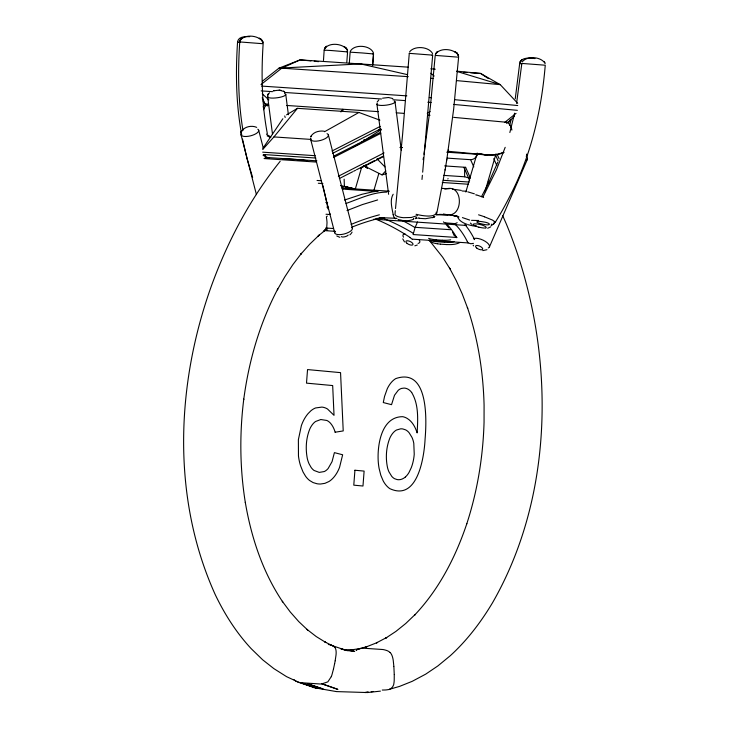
<?xml version="1.0" encoding="UTF-8"?>
<svg xmlns="http://www.w3.org/2000/svg" width="729" height="729" viewBox="0 0 729 729"><rect width="100%" height="100%" fill="white"/><g stroke="black" fill="none" stroke-linecap="round" stroke-linejoin="round"><path stroke-width="1.09" d="M463.908 167.369L469.649 180.409M412.45 239.504L410.09 237.572M267.343 133.635C261.693 104.047 261.192 73.729 263.142 43.74L239.732 41.936C237.827 71.424 238.055 101.222 242.976 130.427M323.476 60.443L324.168 50.119L331.659 50.556L347.578 51.914L346.813 62.129M395.291 210.69L395 214.599A12.111 3.891 -1 0 0 403.383 217.689L411.302 217.479L417.407 215.593M349.282 63.505L350.139 52.16L362.422 52.971L373.521 53.955L372.665 65.309L373.521 53.973L372.847 53.964M416.086 214.28C420.988 215.529 435.249 218.399 436.471 212.367A12.202 3.244 3.6 0 0 436.261 212.148M422.683 172.172L432.671 55.14L409.279 53.345L402.618 134.245L395.51 208.576M446.722 160.152L453.675 109.049L458.605 57.19L435.222 55.395L430.392 106.662L423.977 154.266M421.982 179.452L422.383 175.297M493.952 222.254C494.39 222.309 494.845 222.391 495.273 222.263C501.989 211.601 507.913 200.357 513.462 189.011C532.307 150.393 541.702 107.865 545.256 65.218L521.836 63.423L516.569 103.381M522.283 63.687L519.677 63.569L515.248 98.825M436.799 213.287L445.191 169.347M448.271 150.156L448.362 149.609M423.102 159.66L423.458 157.51M445.082 170.03L446.822 159.533M335.176 660.775L335.987 655.253A25.032 19.227 -66.4 0 0 336.142 653.111L336.142 652.501A13.632 10.479 -66.4 0 0 336.005 650.514A7.964 6.114 -66.4 0 0 334.83 647.361M335.149 660.957L334.657 663.536M334.638 663.609L333.481 669.022M514.619 113.195L509.853 132.514M333.481 669.049L332.023 674.535A25.005 19.209 -66.4 0 1 331.303 676.64M509.653 125.461L510.983 120.203M240.843 133.179C242.547 126.928 251.305 124.841 256.699 127.375M237.636 41.353C238.93 36.259 245.545 36.605 249.701 36.669M239.814 41.198L240.488 39.393L241.982 38.008L240.488 39.393L239.814 41.198C243.732 33.552 259.105 35.083 263.023 42.145M355.324 189.011L361.63 167.36M373.74 190.98L378.798 173.62M465.849 192.037L477.194 153.063M484.903 191.827L495.975 153.865M350.221 51.422C354.121 43.749 370.87 45.061 373.549 53.226M377.139 102.115L378.816 99.973M505.188 147.322L496.44 169.83L483.099 196.675M324.259 49.381C328.241 41.772 343.559 43.239 347.478 50.319M435.322 54.657C439.314 47.057 454.632 48.515 458.55 55.604M267.671 95.371L269.475 92.72M331.294 676.63L327.84 681.861L321.999 683.857A45.335 34.828 -66.4 0 1 320.159 683.993L300.503 682.672A45.335 34.837 -66.4 0 1 298.762 682.298L286.606 676.676L273.876 668.63L262.659 659.8L251.323 648.792C236.46 632.863 224.687 614.328 215.292 594.736L215.037 594.171C171.443 497.515 176.063 384.183 211.474 285.75L211.747 285.003C227.977 240.57 250.457 198.179 280.191 161.282M519.768 62.84C521.882 56.853 530.001 58.001 535.022 58.584M495.419 222.163L492.494 220.085L484.521 216.823M324.615 48.387L326.455 46.182L324.496 48.579M435.678 53.673L437.528 51.467L435.568 53.855M497.816 162.175L488.248 183.681L481.468 196.684M520.132 61.847L522 59.65L520.023 62.038M241.017 132.241L241.736 130.801L241.017 132.241L241.244 131.712M489.469 246.849L527.477 159.132M311.073 136.041L310.691 136.924C312.914 132.013 319.32 130.409 324.277 131.229M417.535 221.981L415.175 227.32L450.65 229.708M476.839 155.605L477.331 154.512M267.871 94.761L268.236 93.941L267.935 94.57M409.607 51.814C414.5 45.453 428.698 46.446 432.589 53.554M522.201 61.883C527.113 55.541 541.31 56.507 545.183 63.633M340.917 111.938L342.84 109.25L343.222 110.17M351.606 232.934L352.052 232.104M262.941 148.315L282.879 118.709M506.518 122.827L508.578 122.308L510.418 119.611M393.168 194.233C389.587 200.22 392.011 208.029 393.168 214.599M262.695 149.5L273.931 136.924L297.468 108.329L358.941 112.466L379.882 120.148M351.123 233.59L349.884 234.82M363.443 165.601L382.032 174.896L385.778 170.896M508.578 122.308L514.455 116.029M506.737 123.183L507.575 122.363L453.657 117.36M327.157 228.715L318.163 235.968L319.202 235.093L309.779 244.142L300.749 254.275L301.514 253.291L292.93 264.545L284.857 276.756L277.33 289.85L277.767 288.966C259.706 323.275 248.826 361.037 243.741 399.392L243.787 399.036C239.486 433.372 239.805 468.31 245.318 502.481L245.29 502.317C251.268 537.464 262.713 572.192 282.734 601.935L282.278 601.261L290.242 611.959L298.735 621.573L307.711 630.047L306.863 629.309L316.231 636.554L325.963 642.568L324.824 641.93L332.67 645.776M504.523 122.563L516.059 113.369M342.83 189.467L343.696 189.175M261.009 84.564L281.768 68.162L300.102 59.887L408.158 67.15M262.367 81.22L278.979 68.162L300.102 59.887L310.973 60.926M470.442 178.104L465.621 167.324L464.282 167.952M327.339 216.076L326.364 216.805L326.71 219.256A44.925 31.575 54.6 0 1 327.02 222.764L326.738 227.12L325.271 230.018A10.789 7.582 54.6 0 1 323.658 231.157L323.302 231.33M416.487 217.925L415.32 218.709M490.672 226.901L487.683 228.241M493.405 224.085L494.408 223.356L492.676 224.477M329.289 214.645L330.273 213.943M418.801 217.625L418.801 218.208M361.247 142.465L381.231 129.598M434.885 216.44L432.634 217.643L434.502 216.704M427.258 113.35L430.092 111.482M434.192 216.905L432.634 217.643M431.778 217.607L425.435 218.718L419.057 218.326M397.023 218.326L379.126 217.616M286.57 114.845L297.468 108.329M324.56 131.712L358.941 112.466M353.383 146.857L359.279 143.558M331.968 151.031L380.173 126.418M332.588 153.363L380.793 128.76M333.627 156.197L380.574 132.241M333.417 157.555L380.738 133.398M338.365 176.236L384.055 152.908M339.359 178.532L352.69 171.734M353.638 171.242L355.542 170.276M356.499 169.784L364.108 165.902M365.065 165.419L366.969 164.444M367.917 163.961L374.588 160.553M376.492 159.587L383.153 156.179M360.5 168.29L383.509 156.553M502.855 152.917L500.112 153.901A33.352 32.076 -83.2 0 1 493.223 154.94L486.753 154.849M417.316 244.999L414.847 245.828M486.981 249.692L482.771 250.621M347.013 210.553L362.359 204.585L377.649 199.937M473.458 243.349L470.888 243.741L468.036 242.912L412.468 239.176M346.065 203.446C359.178 198.807 372.683 192.219 386.716 192.11M499.976 153.436L498.508 153.947A33.197 28.996 -86.9 0 1 492.494 154.958M344.525 200.038L361.83 194.315L375.626 191.189A11.063 9.176 -86.1 0 1 377.185 191.29L378.05 191.527M382.251 690.053L384.939 689.999A45.335 35.056 76.8 0 0 386.716 689.853C390.835 689.916 394.024 686.49 394.034 682.444A25.005 19.328 76.8 0 0 394.216 680.294L394.261 674.653M373.968 191.7L375.854 191.39A8.876 8.766 28.6 0 1 377.622 191.527M382.032 174.896L386.197 173.666M324.742 229.854L326.118 229.343A10.789 7.655 56 0 0 327.686 228.259M358.768 648.919L367.106 646.559L365.858 647.051L377.595 642.431L376.374 642.905L386.716 637.492L385.778 638.103L395.92 631.396L405.761 623.486L415.248 614.401L414.683 615.03C439.058 589.287 455.607 557.111 466.815 523.714L466.751 523.905C477.459 491.082 483.063 456.7 484.056 422.209L484.083 405.196C483.227 372.027 478.033 338.885 467.38 307.428L467.681 308.321L462.268 294.024L456.172 280.501L449.428 267.835L450.021 268.873L442.676 257.228L429.272 240.333M389.477 689.288L399.574 686.39L412.24 681.314L425.754 674.115L437.856 665.941L450.322 655.681C466.779 640.663 480.411 622.839 491.893 603.803L492.203 603.32C542.03 516.861 552.063 411.584 533.355 314.673L533.209 313.926C527.103 283.153 518.346 252.872 506.291 223.885L502.691 215.638M454.067 241.654L453.511 241.782A26.845 18.754 -46.1 0 1 450.814 242.201L450.285 242.256A49.217 34.381 -46.1 0 1 447.925 242.365L444.453 242.338M274.496 90.569L273.293 90.833L279.198 90.15L284.055 91.517M382.561 98.196L388.466 97.504L392.831 98.543M359.816 648.637L361.529 648.354A45.326 35.056 76.8 0 1 363.297 648.209L382.962 649.53A45.335 35.056 76.8 0 1 384.757 649.913L386.516 650.432A14.717 11.382 76.8 0 1 388.329 651.225A9.559 7.39 76.8 0 1 390.079 652.537M380.42 691.128L367.462 692.55L336.461 691.593L314.509 687.766L297.113 681.788M237.554 42.091L240.37 42.218M335.13 432.224L343.222 430.921L340.552 372.637L307.547 369.576L306.499 383.135L332.679 385.559L334.028 415.339L327.485 408.978A32.295 19.929 -86.1 0 0 321.89 407.092L315.575 407.958A30.937 19.091 -86.1 0 0 310.736 410.928L308.012 413.689A37.061 22.863 -86.1 0 0 305.442 417.179L304.649 418.464A33.671 20.777 -86.1 0 0 301.369 425.627L298.38 439.687L298.462 456.044A39.831 24.576 -86.1 0 0 300.521 465.631L303.027 471.964L305.569 476.228A32.778 20.23 -86.1 0 0 309.588 480.475L313.087 482.58L316.997 483.746A49.882 30.782 -86.1 0 0 320.66 484.01L324.961 483.327L328.916 481.55A31.757 19.592 -86.1 0 0 334.201 476.793A33.133 20.439 -86.1 0 0 335.759 474.707A31.547 19.464 -86.1 0 0 339.577 467.289L342.648 454.768L334.401 452.636L332.05 461.657L328.114 468.556A19.528 12.047 -86.1 0 1 324.287 471.545L319.247 472.401L314.081 470.478A21.332 13.158 -86.1 0 1 311.083 467.389L309.105 463.899A24.422 15.063 -86.1 0 1 307.31 458.523C305.405 448.718 306.007 438.165 309.852 428.889A21.524 13.277 -86.1 0 1 312.44 424.551A20.33 12.548 -86.1 0 1 315.575 421.49L320.796 419.53L326.856 420.469A21.287 13.14 -86.1 0 1 330.647 423.412A24.804 15.309 -86.1 0 1 335.149 432.206M360.882 648.436L347.04 650.55L353.155 650.277L345.701 650.195M368.236 692.103L364.892 692.55L368.036 692.149M371.179 691.739L373.275 691.475M282.351 67.733L278.979 68.162L360.645 63.915L407.584 74.677M491.009 225.79L492.057 225.307L491.328 224.14M432.625 55.158L431.987 55.149M492.494 154.985L487.774 154.967M477.641 221.306C474.214 222.236 481.814 224.003 483.117 224.24C491.711 226.245 491.291 222.937 483.19 221.862A7.645 1.221 11.1 0 0 477.677 221.324M347.496 51.932L346.995 51.914M436.224 214.7L449.228 214.855C463.48 214.709 462.842 184.255 446.385 188.82A9.495 7.472 -84.7 0 0 444.845 189.103M435.915 214.709L442.12 214.444M506.427 122.399L507.575 122.363M404.941 220.668L405.47 220.659M446.221 214.663L439.232 214.444L449.228 214.855L456.864 216.048L450.732 215.082M446.576 244.57L450.057 244.607A49.217 34.035 -44.8 0 0 452.408 244.497L452.946 244.443A26.845 18.562 -44.8 0 0 455.552 244.06L457.402 243.559A10.789 7.463 -44.8 0 0 459.817 242.493M442.257 240.233L445.838 240.26A49.217 34.71 -47.4 0 0 448.189 240.151L448.718 240.096A26.845 18.927 -47.4 0 0 450.668 239.823M442.211 240.224L436.224 239.823M444.426 242.338L435.559 241.591M446.549 244.57L440.453 244.16M441.546 188.401L449.264 188.756M293.705 159.323L288.429 159.04A45.863 10.115 14.1 0 0 286.069 158.986L285.686 158.986A24.148 5.322 14.1 0 0 283.654 159.059L282.743 159.168A10.944 2.415 14.1 0 0 282.442 159.204M463.799 72.326L467.171 72.545M470.533 72.772L480.621 73.447L500.249 84.646L517.699 103.308M281.768 68.162L408.295 76.673M261.556 86.086L406.837 95.864M261.182 90.888L272.537 91.654M285.021 92.492L381.495 98.989M392.849 99.755L405.333 100.593M286.716 105.468L378.36 111.637M396.12 112.831L403.602 113.332M378.943 129.817L381.194 129.972M363.917 139.567L366.158 139.713M273.931 136.924L310.809 139.403M400.257 147.395L402.499 147.54M446.74 152.197L486.571 154.885M487.537 154.949L486.608 154.84M447.132 158.111L470.588 159.687L473.804 166.877M262.686 152.17L315.22 155.705M444.681 165.911L465.621 167.324M263.306 154.502L315.839 158.038M316.887 160.845L265.119 157.364L266.686 157.92M264.071 158.548L315.939 162.038M443.596 175.37L464.637 176.782L469.029 178.004M443.25 180.3L469.266 182.05M442.284 182.487L468.3 184.237M317.042 180.464L320.888 180.719M462.058 190.98L466.542 191.28M341.846 188.027L389.414 191.226M344.68 189.239L377.157 191.435M325.808 202.416L327.631 202.544M326.856 207.118L328.597 207.227M325.991 214.235L329.836 214.499M376.765 218.354L382.506 218.627A4.921 3.873 -84.7 0 0 384.101 217.871M373.767 219.21L466.642 225.461M325.863 228.004L333.545 228.523M325.025 230.109L327.631 230.282M400.057 147.376L402.444 147.54M294.434 159.369L300.749 159.87A45.863 10.115 14.1 0 1 303.537 160.161L304.093 160.234A24.148 5.322 14.1 0 1 306.9 160.626L307.611 160.745M318.336 183.261L322.874 183.562M324.113 230.583L335.431 231.348M447.679 214.8L443.296 213.98M345.482 650.423L348.398 650.642M430.775 78.313L433.008 78.486M429.317 97.531L431.55 97.704M427.832 102.242L431.185 102.507M427.777 115.082L430.037 115.255M486.334 154.858L485.487 154.785M430.775 68.808L435.286 69.219M486.024 154.83L447.87 151.258M456.536 80.6L500.249 84.646L456.719 71.387M455.042 99.727L517.736 105.532M453.547 104.42L517.371 110.334M456.719 71.16L480.621 73.447L488.102 78.422M314.235 61.236L318.582 61.646M485.259 154.721L480.229 153.947M348.562 650.66L354.686 651.398L341.008 648.983L345.027 649.995L330.027 644.846A45.335 34.828 -66.4 0 0 328.296 644.472M485.35 154.767L480.138 153.974A3.034 2.606 -87.9 0 1 479.409 153.445M440.425 244.16L437.682 243.823M436.197 239.814L433.427 239.477M410.145 53.472L409.279 53.354M324.751 50.21L324.195 50.128M520.178 63.66L519.677 63.587M240.242 42.018L239.786 41.954M279.198 90.15L281.339 90.414M471.526 220.34L477.413 220.486A9.094 8.602 -48.8 0 0 478.552 220.413M237.982 42.164L237.554 42.1C235.549 73.064 236.014 104.384 241.736 134.965M452.545 189.166L461.238 190.378M433.345 239.467L432.871 239.394A49.217 34.71 -47.4 0 1 430.73 238.975L430.256 238.848A26.845 18.936 -47.4 0 1 428.616 238.337M435.313 241.554L434.967 241.499A49.217 34.381 -46.1 0 1 432.816 241.08L432.352 240.962A26.845 18.754 -46.1 0 1 430.183 240.242L430.119 240.206M437.436 243.787L437.09 243.732A49.217 34.035 -44.8 0 1 434.949 243.322L434.484 243.204A26.845 18.562 -44.8 0 1 432.324 242.493L431.03 241.809A10.789 7.463 -44.8 0 1 429.545 240.452L429.399 240.215M475.663 194.843L476.638 195.007M469.722 220.076L462.414 217.597M477.14 195.108L483.637 197.422M453.201 215.62L458.978 216.95M344.134 179.152L344.407 186.469L355.579 189.075M340.653 185.603L354.987 189.057M344.434 186.451L355.497 189.148M478.862 227.211L476.456 226.455A6.433 1.33 15.2 0 1 474.752 225.735L473.896 225.27A5.723 1.176 15.2 0 1 473.258 224.769M467.754 191.845L474.36 193.814M339.823 237.344L336.743 235.95M313.361 687.438L313.88 687.593M331.103 645.156L331.677 645.356A14.717 11.309 -66.4 0 1 333.326 646.131A9.559 7.345 -66.4 0 1 334.784 647.416M309.652 684.504L323.12 689.014L307.164 683.51M468.118 224.732L472.948 225.881A12.931 11.017 77.5 0 0 475.235 225.862L475.29 225.844A9.021 7.673 78 0 0 476.237 225.671M398.982 220.067L398.225 219.775L399.866 220.377M467.18 224.395C463.362 223.047 458.386 220.741 457.466 216.094M398.225 219.775L399.191 220.14M417.316 218.253L415.858 217.616M263.051 101.021L265.01 103.81L268.144 105.085M263.078 155.332L269.101 158.275M296.12 681.369L294.015 679.72M270.122 136.496L267.789 135.12A19 16.649 -85.5 0 1 266.778 134.346L266.45 134.081M267.151 135.867L268.527 136.551A33.352 32.076 -83.1 0 0 270.778 137.444M262.194 97.777L265.01 103.81L267.88 105.605M363.498 165.556L367.316 167.952L366.04 164.854M364.491 166.075L367.316 167.952L364.682 165.838M364.582 165.993L367.316 167.952M284.428 91.808L283.563 91.18L284.811 92.164M394.936 218.399L394.954 218.418A12.931 3.636 85.7 0 0 395.719 218.718M265.01 103.81L267.525 105.915M430.885 73.219L434.183 76.026M471.681 224.295L470.387 223.065M262.23 93.777L268.855 99.873M377.121 158.895L384.93 166.895M346.667 48.561L343.796 46.428L345.901 47.677L347.396 50.173M446.248 224.714L449.137 228.141M404.495 241.91L402.772 238.866M266.668 105.213L265.967 104.274L268.017 104.211L268.646 105.149M544.271 61.71L544.891 62.594M473.13 245.19L473.604 245.883M411.666 392.475C418.929 404.54 417.845 419.421 417.143 432.917C415.375 427.312 412.45 421.663 407.301 418.492A32.486 20.038 -86.1 0 0 402.709 416.687C381.568 416.605 377.221 444.599 378.214 461.165A42.182 26.025 -86.1 0 0 379.107 468.437L380.793 475.19L383.172 480.848A31.447 19.401 -86.1 0 0 386.224 485.368A32.404 19.993 -86.1 0 0 389.851 488.658C417.735 501.607 424.214 456.892 425.089 439.004C426.684 420.141 428.725 367.197 395.738 378.606A28.24 17.423 -86.1 0 0 391.081 382.707A28.149 17.368 -86.1 0 0 387.281 388.739L384.538 396.458L383.281 402.545L391.537 404.668L394.517 395.236L398.207 390.334A17.696 10.917 -86.1 0 1 401.561 388.42L403.984 388.092A22.945 14.161 -86.1 0 1 405.606 388.275A20.694 12.767 -86.1 0 1 411.675 392.466M527.568 155.769L526.785 154.247L527.322 155.195M526.785 154.247L527.113 154.876M467.289 241.427L468.036 242.912M497.324 154.685L499.165 158.794M495.438 154.821L498.189 160.981M493.761 158.63L496.814 165.474M488.321 181.275L489.086 182.979M400.658 219.757L400.795 219.976A7.299 1.549 -5.5 0 0 405.042 220.614M343.323 188.428L342.065 186.287A14.188 6.105 -78.4 0 0 340.835 185.649M252.626 177.448L247.104 158.968L242.511 139.111M284.747 115.938L285.167 117.497M328.405 135.065L352.435 228.341M310.654 139.321L334.72 232.788M258.731 130.382L263.451 148.707M265.119 155.177L265.675 157.327M240.98 134.637L256.435 194.625M322.336 183.298L322.61 184.401M262.932 41.99L261.429 39.494L259.324 38.245L261.429 39.494L263.142 43.002M322.874 185.512L323.312 187.307M323.366 187.544L324.451 192.219M458.459 55.459L456.983 52.962L454.878 51.713L456.983 52.962L458.659 56.461M324.478 192.347L325.553 197.14M325.581 197.267L327.585 206.799M347.186 49.29L347.596 51.185M327.676 207.264L327.995 208.904M376.92 104.129L388.612 194.306M267.652 96.775L272.473 133.972M395.036 101.814L401.287 150.192M285.768 94.46L288.392 114.717M452.627 232.168L453.957 235.221L456.846 237.49L413.097 234.547L415.065 227.594A250.12 200.028 78.3 0 0 402.508 220.623M393.842 666.215L393.25 660.556A25.032 19.355 76.8 0 0 392.858 658.36L392.703 657.74A13.632 10.543 76.8 0 0 392.065 655.699A7.964 6.16 76.8 0 0 390.115 652.482M393.86 666.424L394.252 674.498M464.592 167.834L464.637 176.782M405.388 477.012A21.998 13.578 -86.1 0 1 397.187 479.6L394.58 478.698A18.918 11.673 -86.1 0 1 391.746 476.365L388.949 471.818A22.116 13.651 -86.1 0 1 387.573 467.854C385.441 458.049 386.106 447.433 389.842 438.093A20.941 12.922 -86.1 0 1 391.245 435.413A21.524 13.277 -86.1 0 1 392.867 433.135L393.432 432.488A19.528 12.047 -86.1 0 1 396.494 430.019L400.64 428.834A27.502 16.967 -86.1 0 1 402.855 428.962L405.552 429.837A21.095 13.013 -86.1 0 1 409.069 432.68L411.94 437.327A21.733 13.414 -86.1 0 1 413.79 443.305L414.236 454.249A31.611 19.51 -86.1 0 1 411.311 467.608L408.996 472.492A21.396 13.204 -86.1 0 1 405.379 476.985M394.936 218.49A9.021 2.57 85.9 0 1 393.15 214.663M264.026 108.247A11.883 10.58 -89.5 0 1 267.962 104.101M507.548 122.399A11.864 11.29 -87.1 0 1 510.956 127.128M263.023 106.899A11.864 11.29 -79.8 0 1 265.994 104.329M270.705 136.806A33.197 28.996 -86.8 0 1 270.113 136.533M263.534 109.724A17.113 14.935 -86.8 0 1 264.162 108.348M504.085 152.334A18.899 18.152 -80.8 0 1 502.864 152.926M511.084 127.074A17.159 16.512 -83.1 0 1 511.876 130.099M479.964 154.01A3.025 2.934 -80.6 0 1 479.108 153.491M501.47 152.744A19 16.639 -88.3 0 1 501.133 152.908M476.921 155.614A5.376 3.645 -42.5 0 1 470.633 159.605M419.011 239.595A9.131 3.672 24 0 1 418.082 243.44M403.502 237.171A9.131 3.672 24 0 1 404.905 233.699M526.201 156.161A9.131 3.59 23.4 0 1 526.374 160.234M473.458 238.784A9.131 3.672 24 0 1 485.222 241.326A9.131 3.672 24 0 1 488.22 247.988M358.057 649.193A14.717 11.382 76.8 0 1 359.816 648.646M356.426 650.268A9.559 7.39 76.8 0 1 358.067 649.202M356.189 650.432A7.964 6.16 76.8 0 1 356.39 650.213M447.816 178.988A15.81 11.044 -46.1 0 1 448.08 178.623M284.501 93.54A9.131 2.196 -7.4 0 1 277.867 97.677A9.131 2.196 -7.4 0 1 268.008 96.064M394.198 101.039A9.131 2.196 -7.4 0 1 386.68 105.094A9.131 2.196 -7.4 0 1 377.267 103.418M327.048 133.68A9.131 3.399 -14.4 0 1 320.888 140.351A9.131 3.399 -14.4 0 1 310.928 138.209M348.198 235.075A3.873 1.522 -15.8 0 1 344.689 236.797A3.873 1.522 -15.8 0 1 341.327 236.606M351.77 227.32A9.131 3.481 -15 0 1 344.052 234.009A9.131 3.481 -15 0 1 335.039 231.485M257.811 129.206A9.131 3.399 -14.4 0 1 250.348 135.886A9.131 3.399 -14.4 0 1 241.518 133.134M413.853 218.7A6.187 1.34 -6.2 0 1 405.178 220.832M413.525 218.554A6.962 1.294 -5.8 0 1 413.48 218.727M484.639 228.013A7.299 1.668 14.9 0 1 478.889 227.129M485.405 228.168A6.187 1.494 15 0 0 481.905 224.988A6.962 1.586 13.3 0 0 473.075 224.732M478.552 214.827A12.202 1.103 20 0 1 484.521 216.805M467.289 241.427A245.509 89.603 -76 0 0 454.395 223.584L444.881 222.828A4.921 3.873 -84.7 0 1 443.423 221.862M457.156 222.655A5.941 4.675 -84.7 0 1 454.395 223.539M464.911 224.596A250.011 92.738 -76.2 0 1 474.597 239.622M445.711 223.138A245.245 89.403 -76.1 0 1 456.755 237.718M381.796 217.798A245.381 198.069 78.8 0 1 413.489 233.444M375.544 219.055A245.436 197.122 78 0 1 410.126 237.49M352.8 226.783A245.509 198.069 -70.9 0 1 381.923 217.698M351.114 224.432A250.011 200.894 -71.4 0 1 379.381 214.818M354.932 470.241L353.784 485.159L362.978 486.015L364.117 471.098L354.932 470.241M317.343 688.34L301.086 682.781L317.343 688.34M337.746 689.333L321.999 683.857L337.746 689.333M407.055 243.358A3.873 1.604 24.7 0 0 412.96 244.616A3.873 1.604 24.7 0 0 408.368 240.898A3.873 1.604 24.7 0 0 407.055 243.358M476.73 248.051A3.873 1.604 24.7 0 0 482.634 249.3A3.873 1.604 24.7 0 0 478.042 245.591A3.873 1.604 24.7 0 0 476.73 248.051"/></g></svg>
